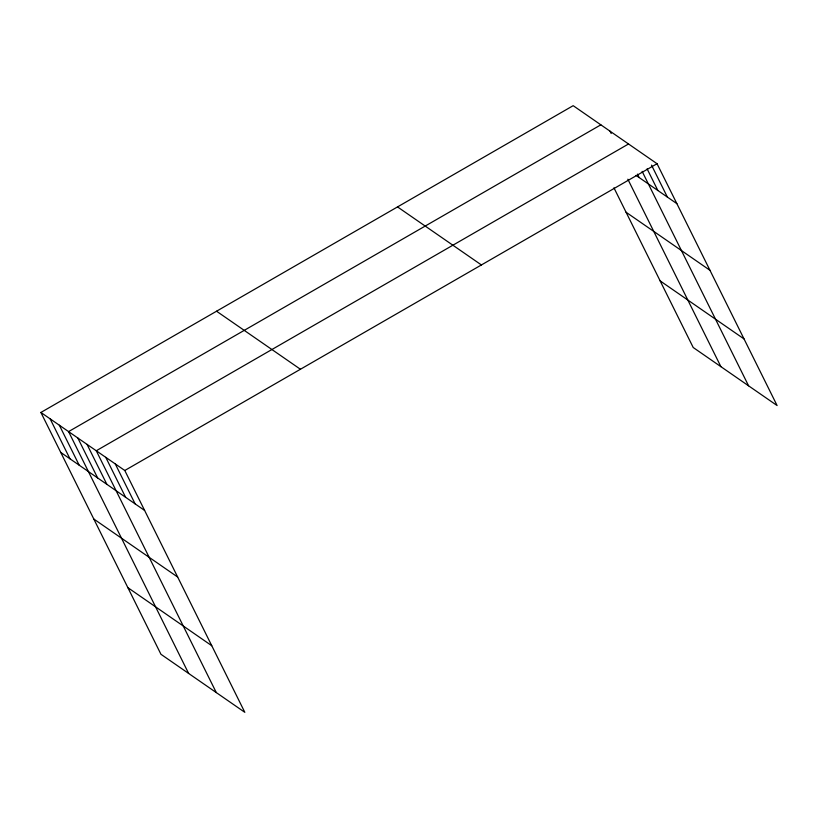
<?xml version="1.0" encoding="UTF-8"?>
<svg xmlns="http://www.w3.org/2000/svg" width="818" height="818" viewBox="0 0 818 818"><rect width="100%" height="100%" fill="white"/><g stroke="black" fill="none" stroke-linecap="round" stroke-linejoin="round"><path stroke-width="1.23" d="M40.9 412.456L124.786 470.493L244.827 712.325L160.952 654.288L40.9 412.456L573.173 105.675L657.048 163.712L777.1 405.544L693.214 347.507L613.94 187.813M600.852 124.827L68.579 431.607L188.631 673.439M628.531 143.978L96.268 450.759L216.31 692.59M124.786 470.493L657.048 163.712M636.056 175.41L676.885 203.662M626.067 212.24L709.952 270.288M660.146 280.881L744.032 338.928M397.517 206.913L481.403 264.95M216.545 311.218L300.431 369.255M60.726 452.405L144.612 510.442M93.804 519.021L177.69 577.058M127.874 587.661L211.76 645.709M651.517 165.124L667.376 197.087M647.099 168.815L657.866 190.502M642.13 171.371L748.582 385.81M637.437 174.122L639.134 177.547M610.075 131.207L611.21 133.498M627.846 179.214L720.893 366.658M115.277 463.918L135.113 503.868M105.767 457.334L125.604 497.283M87.035 444.379L106.872 484.328M77.812 437.988L97.639 477.937M59.356 425.227L79.182 465.166M50.123 418.836L69.959 458.786"/></g></svg>
